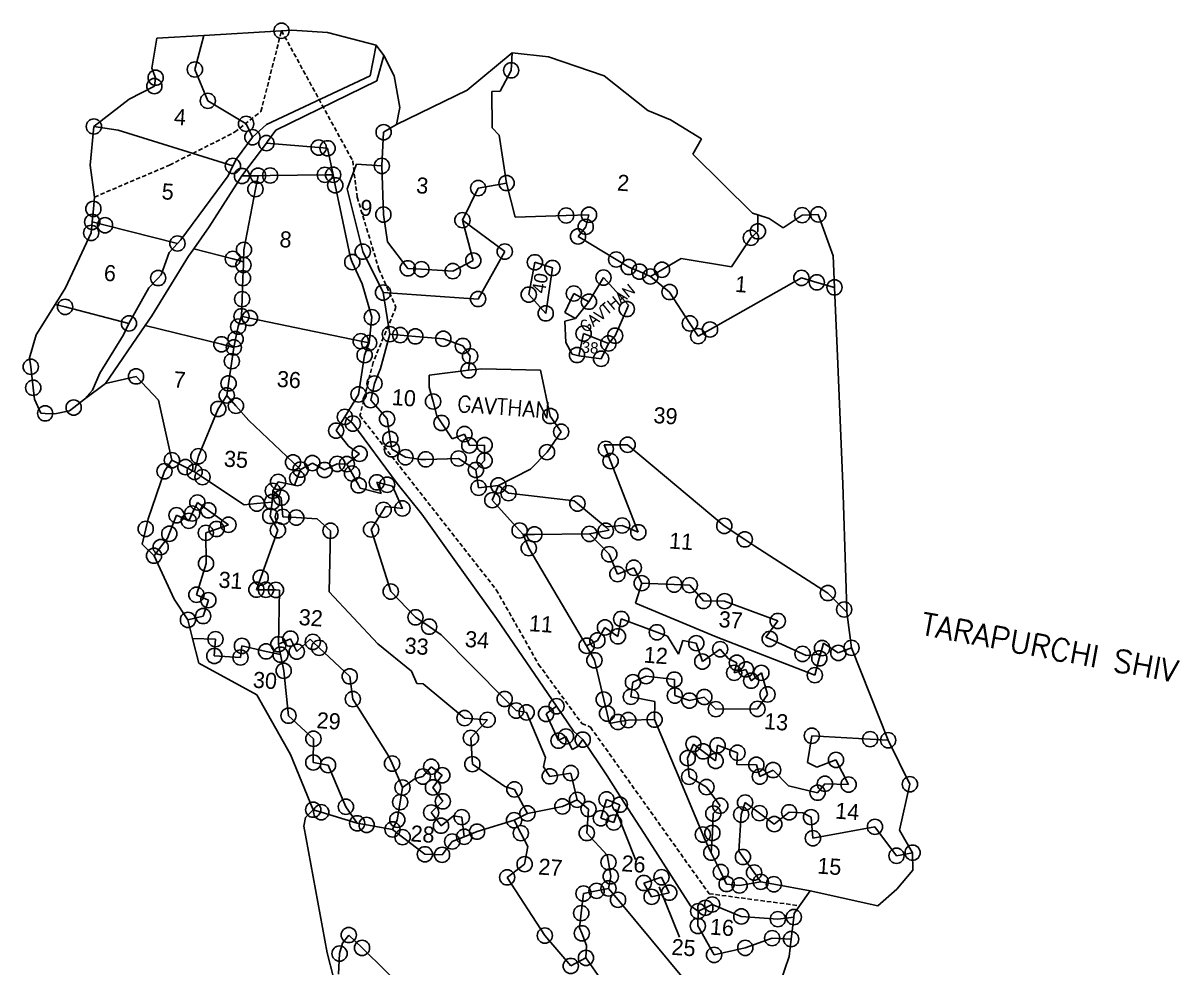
# Model space of a CAD drawing. Header units: metres. Extents: x 257128 to 258466, y 2195269 to 2196953.
# Drawn here: x 257128 to 258466, y 2195859 to 2196953 of the extents above; entities that cross this region are included whole.
import ezdxf

# ---------------------------------------------------------------- set-up
doc = ezdxf.new("R2010")
doc.units = ezdxf.units.M
doc.linetypes.add('DASHED', pattern=[0.75, 0.5, -0.25])
for name, color, linetype in [('LINE_FOOTPATH', 1, 'DASHED'), ('OFF', 1, 'Continuous'), ('POLY_PARCEL', 6, 'Continuous'), ('POLY_ROAD', 30, 'Continuous'), ('SYM_STONE', 1, 'Continuous'), ('TEXT_MAPIN', 7, 'Continuous'), ('TEXT_MAPOUT', 7, 'Continuous'), ('TEXT_PARCEL', 7, 'Continuous'), ('V_BOUND_LINE', 7, 'Continuous')]:
    doc.layers.add(name, color=color, linetype=linetype)
doc.styles.get("Standard").update_dxf_attribs({"font": 'simplex.shx'})
doc.styles.add('TEXT_MAP', font='', dxfattribs={"height": 1.8})
doc.styles.get('TEXT_MAP').set_extended_font_data('Kruti Dev 050')
doc.dimstyles.get("Standard").update_dxf_attribs({"dimtxt": 0.18, "dimasz": 0.18, "dimexe": 0.18, "dimexo": 0.0625, "dimgap": 0.09, "dimtad": 0, "dimtih": 1, "dimtoh": 1, "dimdec": 4, "dimzin": 0, "dimdsep": 46, "dimtxsty": 'Standard', "dimcen": 0.09, "dimadec": 0, "dimazin": 0, "dimtfac": 1, "dimtdec": 4, "dimtofl": 0, "dimtmove": 0, "dimatfit": 3, "dimfxl": 1, "dimtolj": 1, "dimtzin": 0, "dimarcsym": 0})

msp = doc.modelspace()

# ---------------------------------------------------------------- linework, layer by layer
at = {"layer": 'LINE_FOOTPATH', "ltscale": 10}
for p, q in [((257403.8, 2196850.3), (257427.6, 2196943.7)), ((257427.6, 2196943.7), (257510, 2196793.1)), ((257373.3, 2196826.2), (257403.8, 2196850.3)), ((257298.1, 2196788.3), (257373.3, 2196826.2)), ((257211.1, 2196751.3), (257298.1, 2196788.3)), ((257510, 2196793.1), (257515.2, 2196751)), ((257515.2, 2196751), (257540.3, 2196668)), ((257540.3, 2196668), (257560.1, 2196623.8)), ((257560.1, 2196623.8), (257533.6, 2196560)), ((257533.6, 2196560), (257518.4, 2196498.4)), ((257518.4, 2196498.4), (257676.2, 2196296.9)), ((257676.2, 2196296.9), (257725.2, 2196210.5)), ((257725.2, 2196210.5), (257775.1, 2196142.3)), ((257775.1, 2196142.3), (257785.2, 2196137.9)), ((257785.2, 2196137.9), (257922.5, 2195945.2)), ((257922.5, 2195945.2), (258027.3, 2195931.3))]:
    msp.add_line(p, q, dxfattribs=at)
at = {"layer": 'OFF'}
for p, q in [((257545.1, 2196640.8), (257553, 2196592.6)), ((257416.6, 2196398.4), (257417.5, 2196411.4))]:
    msp.add_line(p, q, dxfattribs=at)
at = {"layer": 'POLY_PARCEL'}
for p, q in [((257337.7, 2196938.4), (257327.3, 2196898.9)), ((257693.4, 2196897.9), (257694.5, 2196918)), ((257327.3, 2196898.9), (257342.3, 2196862.6)), ((257680.5, 2196873.8), (257693.4, 2196897.9)), ((257342.3, 2196862.6), (257386.6, 2196836)), ((257670.9, 2196873.3), (257680.5, 2196873.8)), ((257671.3, 2196831.2), (257670.9, 2196873.3)), ((257386.6, 2196836), (257393.9, 2196820.5)), ((257560.7, 2196835.3), (257545.8, 2196826.3)), ((257210.4, 2196832.9), (257238.6, 2196828.7)), ((257238.6, 2196828.7), (257371.3, 2196787.3)), ((257545.8, 2196826.3), (257543.7, 2196787.3)), ((257679.6, 2196822.9), (257671.3, 2196831.2)), ((257688.1, 2196767.5), (257679.6, 2196822.9)), ((257410.1, 2196813.7), (257470.6, 2196808.5)), ((257470.6, 2196808.5), (257480.9, 2196807.7)), ((257480.9, 2196807.7), (257487.3, 2196777.1)), ((257503.7, 2196760.9), (257514.2, 2196789.4)), ((257514.2, 2196789.4), (257543.7, 2196787.3)), ((257543.7, 2196787.3), (257545.5, 2196731)), ((257381.8, 2196775.7), (257400.5, 2196776)), ((257400.5, 2196776), (257397.4, 2196760.5)), ((257400.5, 2196776), (257414.4, 2196776.2)), ((257414.4, 2196776.2), (257477.8, 2196777)), ((257477.8, 2196777), (257487.3, 2196777.1)), ((257487.3, 2196777.1), (257489.8, 2196764.9)), ((257655.2, 2196761.7), (257688.1, 2196767.5)), ((257688.1, 2196767.5), (257697.9, 2196728)), ((257397.4, 2196760.5), (257384.1, 2196690.2)), ((257489.8, 2196764.9), (257507.3, 2196681)), ((257521.6, 2196688.1), (257503.7, 2196760.9)), ((257637, 2196724.5), (257655.2, 2196761.7)), ((257545.5, 2196731), (257550.1, 2196699.3)), ((257697.9, 2196728), (257757, 2196729.9)), ((257757, 2196729.9), (257783.5, 2196730.8)), ((257783.5, 2196730.8), (257779.7, 2196716.8)), ((257979, 2196711.6), (257978.8, 2196730.7)), ((257223.3, 2196718.7), (257208.5, 2196722.5)), ((257307.1, 2196697.5), (257223.3, 2196718.7)), ((257649.6, 2196677.8), (257637, 2196724.5)), ((257637, 2196724.5), (257686, 2196688.2)), ((257779.7, 2196716.8), (257770.8, 2196705.7)), ((257770.8, 2196705.7), (257815, 2196679)), ((257948.6, 2196670.7), (257970.9, 2196704.2)), ((257970.9, 2196704.2), (257979, 2196711.6)), ((257326, 2196691.5), (257371.2, 2196679.7)), ((257384.1, 2196690.2), (257383.6, 2196676.4)), ((257384.1, 2196690.2), (257384.1, 2196690.2)), ((257545.1, 2196640.8), (257521.6, 2196688.1)), ((257550.1, 2196699.3), (257573.7, 2196668.8)), ((257686, 2196688.2), (257655.1, 2196633.3)), ((257371.2, 2196679.7), (257383.6, 2196676.4)), ((257383.6, 2196676.4), (257383.5, 2196672.7)), ((257507.3, 2196681), (257509.5, 2196676)), ((257509.5, 2196676), (257520.9, 2196650.7)), ((257625.8, 2196665.6), (257649.6, 2196677.8)), ((257713.8, 2196638.4), (257720.9, 2196675.8)), ((257720.9, 2196675.8), (257741.2, 2196669.2)), ((257815, 2196679), (257829.5, 2196670.3)), ((257868, 2196667.2), (257890, 2196680)), ((257890, 2196680), (257948.6, 2196670.7)), ((257383.5, 2196672.7), (257382.9, 2196657.4)), ((257573.7, 2196668.8), (257589.5, 2196667.8)), ((257589.5, 2196667.8), (257625.8, 2196665.6)), ((257741.2, 2196669.2), (257733.4, 2196616.7)), ((257829.5, 2196670.3), (257841.8, 2196665)), ((257841.8, 2196665), (257854.5, 2196659.4)), ((257854.5, 2196659.4), (257868, 2196667.2)), ((257382.9, 2196657.4), (257382, 2196633.1)), ((257520.9, 2196650.7), (257532.1, 2196612.2)), ((257800.3, 2196658.1), (257783.4, 2196630.2)), ((257829.1, 2196626.1), (257800.3, 2196658.1)), ((257854.5, 2196659.4), (257876.8, 2196641.4)), ((257923.6, 2196598), (258029.4, 2196657.7)), ((258029.4, 2196657.7), (258047.2, 2196652.6)), ((258047.2, 2196652.6), (258067.7, 2196646.8)), ((257655.1, 2196633.3), (257545.1, 2196640.8)), ((257733.4, 2196616.7), (257713.8, 2196638.4)), ((257755.4, 2196617.9), (257765.9, 2196639.7)), ((257765.9, 2196639.7), (257783.4, 2196630.2)), ((257876.8, 2196641.4), (257900.3, 2196605.1)), ((257177.1, 2196624.2), (257165.7, 2196627.1)), ((257251, 2196605.1), (257177.1, 2196624.2)), ((257382, 2196633.1), (257381.3, 2196613.3)), ((257767.7, 2196610.6), (257783.4, 2196630.2)), ((257783.4, 2196630.2), (257783.4, 2196630.2)), ((257813.8, 2196590.9), (257827.2, 2196621.7)), ((257827.2, 2196621.7), (257829.1, 2196626.1)), ((257381.3, 2196613.3), (257377.4, 2196601.4)), ((257381.3, 2196613.3), (257391, 2196611.3)), ((257391, 2196611.3), (257519.3, 2196584.5)), ((257532.1, 2196612.2), (257529, 2196582.5)), ((257767.7, 2196610.6), (257755.4, 2196617.9)), ((257767.7, 2196610.6), (257755.5, 2196607.5)), ((257755.5, 2196607.5), (257756.5, 2196583.1)), ((257358, 2196580.9), (257269.8, 2196602.6)), ((257377.4, 2196601.4), (257374.4, 2196586.9)), ((257777.2, 2196593.3), (257771.7, 2196567.7)), ((257806, 2196581.9), (257777.2, 2196593.3)), ((257777.2, 2196593.3), (257777.2, 2196593.3)), ((257900.3, 2196605.1), (257909.9, 2196590.3)), ((257909.9, 2196590.3), (257923.6, 2196598)), ((257372.4, 2196577.3), (257358, 2196580.9)), ((257374.4, 2196586.9), (257372.4, 2196577.3)), ((257519.3, 2196584.5), (257529, 2196582.5)), ((257529, 2196582.5), (257523.8, 2196568.4)), ((257542.2, 2196552.9), (257553, 2196592.6)), ((257553, 2196592.6), (257565, 2196591.6)), ((257565, 2196591.6), (257582.5, 2196590.1)), ((257582.5, 2196590.1), (257614.9, 2196587.3)), ((257614.9, 2196587.3), (257637.5, 2196579)), ((257756.5, 2196583.1), (257763.9, 2196569.4)), ((257797.5, 2196564.2), (257806, 2196581.9)), ((257806, 2196581.9), (257813.8, 2196590.9)), ((257806, 2196581.9), (257806, 2196581.9)), ((257806, 2196581.9), (257806, 2196581.9)), ((257806, 2196581.9), (257806, 2196581.9)), ((257370.1, 2196561.4), (257372.4, 2196577.3)), ((257523.8, 2196568.4), (257516.8, 2196522.9)), ((257637.5, 2196579), (257645.9, 2196567.2)), ((257645.9, 2196567.2), (257644, 2196550.8)), ((257763.9, 2196569.4), (257771.7, 2196567.7)), ((257771.7, 2196567.7), (257771.7, 2196567.7)), ((257771.7, 2196567.7), (257771.7, 2196567.7)), ((257771.7, 2196567.7), (257797.5, 2196564.2)), ((257366.3, 2196535.7), (257370.1, 2196561.4)), ((257797.5, 2196564.2), (257797.5, 2196564.2)), ((257535.2, 2196535.5), (257542.2, 2196552.9)), ((257644, 2196550.8), (257598.5, 2196545.1)), ((257598.5, 2196545.1), (257598.6, 2196531.5)), ((257659.5, 2196552.7), (257644, 2196550.8)), ((257727.5, 2196551), (257659.5, 2196552.7)), ((257738.7, 2196497.9), (257727.5, 2196551)), ((257364.2, 2196521.8), (257366.3, 2196535.7)), ((257530.8, 2196516.4), (257535.2, 2196535.5)), ((257598.6, 2196531.5), (257603, 2196514.7)), ((257354.4, 2196506.1), (257364.2, 2196521.8)), ((257364.2, 2196521.8), (257374.8, 2196509.8)), ((257516.8, 2196522.9), (257500.9, 2196496.9)), ((257549.8, 2196494.5), (257530.8, 2196516.4)), ((257603, 2196514.7), (257607.4, 2196498.1)), ((257331.4, 2196451.4), (257354.4, 2196506.1)), ((257354.4, 2196506.1), (257354.4, 2196506.1)), ((257374.8, 2196509.8), (257389.8, 2196492.8)), ((257389.8, 2196492.8), (257440.9, 2196444.3)), ((257500.9, 2196496.9), (257490.8, 2196481)), ((257510.1, 2196489.2), (257500.9, 2196496.9)), ((257561.4, 2196419.7), (257510.1, 2196489.2)), ((257553.5, 2196471.3), (257549.8, 2196494.5)), ((257607.4, 2196498.1), (257612.8, 2196489.9)), ((257612.8, 2196489.9), (257625.1, 2196471.5)), ((257751.3, 2196479.7), (257738.7, 2196497.9)), ((257490.8, 2196481), (257505.1, 2196463.1)), ((257625.1, 2196471.5), (257639.4, 2196477)), ((257639.4, 2196477), (257645, 2196463.9)), ((257734.9, 2196456.1), (257751.3, 2196479.7)), ((257505.1, 2196463.1), (257518, 2196454.3)), ((257555.3, 2196459.4), (257553.5, 2196471.3)), ((257571, 2196450.2), (257555.3, 2196459.4)), ((257645, 2196463.9), (257662.7, 2196464.3)), ((257662.7, 2196464.3), (257662.6, 2196446.3)), ((257801.2, 2196464.5), (257828.2, 2196464.7)), ((257803, 2196459.9), (257801.2, 2196464.5)), ((257808.5, 2196445.8), (257803, 2196459.9)), ((257828.2, 2196464.7), (257940.1, 2196370.8)), ((257316.3, 2196438.8), (257300.7, 2196446.8)), ((257327, 2196433.3), (257331.4, 2196451.4)), ((257518, 2196454.3), (257503.2, 2196442.3)), ((257589, 2196447.6), (257571, 2196450.2)), ((257594.5, 2196447.8), (257589, 2196447.6)), ((257632.5, 2196448.8), (257594.5, 2196447.8)), ((257652.6, 2196435.5), (257632.5, 2196448.8)), ((257662.6, 2196446.3), (257652.6, 2196435.5)), ((257715.7, 2196436.5), (257734.9, 2196456.1)), ((257734.9, 2196456.1), (257734.9, 2196456.1)), ((257327, 2196433.3), (257316.3, 2196438.8)), ((257336.1, 2196427.2), (257327, 2196433.3)), ((257440.9, 2196444.3), (257449.7, 2196436)), ((257449.7, 2196436), (257445.8, 2196426.1)), ((257449.7, 2196436), (257463.3, 2196443.5)), ((257463.3, 2196443.5), (257477.4, 2196435.5)), ((257477.4, 2196435.5), (257492.1, 2196442.5)), ((257492.1, 2196442.5), (257503.2, 2196442.3)), ((257503.2, 2196442.3), (257509.3, 2196431.4)), ((257652.6, 2196435.5), (257655.7, 2196414.8)), ((257678.6, 2196417.6), (257715.7, 2196436.5)), ((257840.6, 2196363.4), (257808.5, 2196445.8)), ((257384.4, 2196395.1), (257336.1, 2196427.2)), ((257423.6, 2196421.7), (257417.5, 2196411.4)), ((257442.6, 2196418), (257423.6, 2196421.7)), ((257445.8, 2196426.1), (257442.6, 2196418)), ((257445.8, 2196426.1), (257445.8, 2196426.1)), ((257509.3, 2196431.4), (257516.9, 2196417.7)), ((257543.1, 2196408.3), (257538, 2196421.2)), ((257538, 2196421.2), (257549.9, 2196418.4)), ((257590.1, 2196384.3), (257561.4, 2196419.7)), ((257417.5, 2196411.4), (257427.3, 2196403.4)), ((257516.9, 2196417.7), (257518.8, 2196414.3)), ((257518.8, 2196414.3), (257543.1, 2196408.3)), ((257549.9, 2196418.4), (257555.9, 2196416.9)), ((257555.9, 2196416.9), (257567.5, 2196391)), ((257655.7, 2196414.8), (257678.6, 2196417.6)), ((257678.6, 2196417.6), (257671.6, 2196400.6)), ((257690.3, 2196408.7), (257678.6, 2196417.6)), ((257766.3, 2196399.7), (257690.3, 2196408.7)), ((257324.2, 2196385.1), (257330.2, 2196397.9)), ((257330.2, 2196397.9), (257342.9, 2196388.8)), ((257399, 2196396.6), (257384.4, 2196395.1)), ((257416.6, 2196398.4), (257399, 2196396.6)), ((257414.6, 2196382.2), (257416.6, 2196398.4)), ((257427.3, 2196403.4), (257429.2, 2196381.3)), ((257548.1, 2196393.3), (257545.7, 2196389.4)), ((257567.5, 2196391), (257548.1, 2196393.3)), ((257671.6, 2196400.6), (257703.2, 2196365.5)), ((257770.1, 2196396.6), (257766.3, 2196399.7)), ((257802.5, 2196369.8), (257770.1, 2196396.6)), ((257297.7, 2196361.7), (257306.1, 2196383.1)), ((257306.1, 2196383.1), (257320.2, 2196376.7)), ((257320.2, 2196376.7), (257324.2, 2196385.1)), ((257342.9, 2196388.8), (257366.1, 2196372.1)), ((257423.4, 2196365.8), (257414.6, 2196382.2)), ((257429.2, 2196381.3), (257429.2, 2196381.3)), ((257429.2, 2196381.3), (257444.6, 2196380.4)), ((257444.6, 2196380.4), (257468.7, 2196379)), ((257545.7, 2196389.4), (257531.3, 2196366.6)), ((257627.5, 2196331.9), (257590.1, 2196384.3)), ((257352.4, 2196367.2), (257340, 2196362.8)), ((257366.1, 2196372.1), (257352.4, 2196367.2)), ((257403.5, 2196310.9), (257423.4, 2196365.8)), ((257468.7, 2196379), (257484.3, 2196365.2)), ((257531.3, 2196366.6), (257554, 2196294.8)), ((257802.5, 2196369.8), (257821.9, 2196371.3)), ((257802.5, 2196369.8), (257802.5, 2196369.8)), ((257807, 2196366), (257802.5, 2196369.8)), ((257802.9, 2196365.2), (257807, 2196366)), ((257821.9, 2196371.3), (257840.6, 2196363.4)), ((257940.1, 2196370.8), (257963.8, 2196355.2)), ((257287.7, 2196346.3), (257295.7, 2196356.6)), ((257295.7, 2196356.6), (257297.7, 2196361.7)), ((257340, 2196362.8), (257340.2, 2196327.2)), ((257484.3, 2196365.2), (257482.6, 2196294.6)), ((257484.3, 2196365.2), (257484.3, 2196365.2)), ((257703.2, 2196365.5), (257707.3, 2196360.9)), ((257707.3, 2196360.9), (257720.3, 2196361)), ((257713.8, 2196345.1), (257707.3, 2196360.9)), ((257720.3, 2196361), (257784, 2196361.5)), ((257784, 2196361.5), (257802.9, 2196365.2)), ((257784, 2196361.5), (257806.9, 2196338)), ((257963.8, 2196355.2), (257975.4, 2196347.5)), ((257280, 2196336.3), (257287.7, 2196346.3)), ((257780.8, 2196232.1), (257713.8, 2196345.1)), ((257975.4, 2196347.5), (258060, 2196293.1)), ((257340.2, 2196327.2), (257329.1, 2196291.1)), ((257676.3, 2196263.5), (257627.5, 2196331.9)), ((257806.9, 2196338), (257816.4, 2196315)), ((257816.4, 2196315), (257835.4, 2196322.4)), ((257835.4, 2196322.4), (257844.5, 2196304.5)), ((257398.5, 2196297), (257403.5, 2196310.9)), ((257844.5, 2196304.5), (257837.5, 2196281.5)), ((257882.1, 2196302.9), (257844.5, 2196304.5)), ((257900.2, 2196302.2), (257882.1, 2196302.9)), ((257915.9, 2196283.9), (257900.2, 2196302.2)), ((257329.1, 2196291.1), (257342.9, 2196284.9)), ((257409.5, 2196296.9), (257398.5, 2196297)), ((257421.1, 2196296.7), (257409.5, 2196296.9)), ((257425.4, 2196296.6), (257421.1, 2196296.7)), ((257424, 2196233.8), (257425.4, 2196296.6)), ((257482.6, 2196294.6), (257539.1, 2196234.2)), ((257554, 2196294.8), (257582.7, 2196265)), ((258060, 2196293.1), (258078.9, 2196274.1)), ((257342.9, 2196284.9), (257336.9, 2196266.5)), ((257837.5, 2196281.5), (257930.6, 2196242.5)), ((257940.5, 2196283.7), (257915.9, 2196283.9)), ((258002, 2196260.8), (257940.5, 2196283.7)), ((258078.9, 2196274.1), (258081.9, 2196271.1)), ((257336.9, 2196266.5), (257319.3, 2196262)), ((257582.7, 2196265), (257598.5, 2196254.2)), ((257745.9, 2196162.1), (257676.3, 2196263.5)), ((257820.8, 2196263.1), (257817, 2196243)), ((257862, 2196247.7), (257820.8, 2196263.1)), ((257988, 2196242.2), (258002, 2196260.8)), ((257598.5, 2196254.2), (257612.5, 2196244.7)), ((257802, 2196253.3), (257793.2, 2196238.3)), ((257817, 2196243), (257802, 2196253.3)), ((257874.4, 2196243.1), (257862, 2196247.7)), ((257324.6, 2196240.6), (257351.2, 2196239.7)), ((257351.2, 2196239.7), (257349.8, 2196220.3)), ((257437.9, 2196240.3), (257424, 2196233.8)), ((257424, 2196233.8), (257426.4, 2196221.8)), ((257445.2, 2196225.3), (257437.9, 2196240.3)), ((257460.7, 2196239.6), (257445.2, 2196225.3)), ((257463.8, 2196236.6), (257460.7, 2196239.6)), ((257471.2, 2196229.7), (257463.8, 2196236.6)), ((257539.1, 2196234.2), (257578.1, 2196202.6)), ((257612.5, 2196244.7), (257685.9, 2196170.5)), ((257793.2, 2196238.3), (257780.8, 2196232.1)), ((257780.8, 2196232.1), (257789.8, 2196215.3)), ((257887.1, 2196222.2), (257874.4, 2196243.1)), ((257892.1, 2196238.1), (257887.1, 2196222.2)), ((257907.7, 2196235.1), (257892.1, 2196238.1)), ((257914.7, 2196213.8), (257907.7, 2196235.1)), ((257930.6, 2196242.5), (258044.9, 2196198.1)), ((257992.7, 2196240), (257988, 2196242.2)), ((258030.7, 2196222.7), (257992.7, 2196240)), ((258053.3, 2196229.4), (258054.8, 2196235.1)), ((258054.8, 2196235.1), (258072.1, 2196223.8)), ((257349.8, 2196220.3), (257380.1, 2196218.5)), ((257380.1, 2196218.5), (257381.8, 2196231.9)), ((257381.8, 2196231.9), (257409.7, 2196225.6)), ((257409.7, 2196225.6), (257426.4, 2196221.8)), ((257426.4, 2196221.8), (257430.1, 2196203.2)), ((257506.5, 2196196.7), (257471.2, 2196229.7)), ((257935.3, 2196228.1), (257914.7, 2196213.8)), ((257944.6, 2196217.4), (257935.3, 2196228.1)), ((258034.9, 2196220.7), (258030.7, 2196222.7)), ((258049.5, 2196222.5), (258034.9, 2196220.7)), ((258051.5, 2196222.7), (258049.5, 2196222.5)), ((258050.1, 2196217.5), (258051.5, 2196222.7)), ((258051.5, 2196222.7), (258053.3, 2196229.4)), ((258072.1, 2196223.8), (258087.4, 2196229.7)), ((257789.8, 2196215.3), (257800.5, 2196169.9)), ((257954.6, 2196212.5), (257944.6, 2196217.4)), ((257951.5, 2196200.8), (257954.6, 2196212.5)), ((258044.9, 2196198.1), (258050.1, 2196217.5)), ((257430.1, 2196203.2), (257435.7, 2196151.2)), ((257510.1, 2196170.4), (257506.5, 2196196.7)), ((257578.1, 2196202.6), (257584.4, 2196188.4)), ((257834.4, 2196190), (257849.5, 2196197)), ((257849.5, 2196197), (257882.3, 2196192.9)), ((257882.3, 2196192.9), (257882.9, 2196174.5)), ((257965.2, 2196204.8), (257951.5, 2196200.8)), ((257971.2, 2196191.7), (257965.2, 2196204.8)), ((257983, 2196200.8), (257971.2, 2196191.7)), ((257990.1, 2196175.8), (257983, 2196200.8)), ((257584.4, 2196188.4), (257591.6, 2196187.9)), ((257591.6, 2196187.9), (257639.5, 2196148.4)), ((257832, 2196173), (257834.4, 2196190)), ((257971.2, 2196191.7), (257971.2, 2196191.7)), ((257551.6, 2196104.9), (257510.1, 2196170.4)), ((257685.9, 2196170.5), (257699.2, 2196157.1)), ((257800.5, 2196169.9), (257804.4, 2196153.6)), ((257859.7, 2196167.6), (257832, 2196173)), ((257859.4, 2196146.6), (257859.7, 2196167.6)), ((257882.9, 2196174.5), (257899.7, 2196168.6)), ((257899.7, 2196168.6), (257917, 2196172.8)), ((257917, 2196172.8), (257930.3, 2196158.7)), ((257978.5, 2196159), (257990.1, 2196175.8)), ((257699.2, 2196157.1), (257711.3, 2196155)), ((257711.3, 2196155), (257733.1, 2196102.8)), ((257745.9, 2196162.1), (257733.8, 2196153.2)), ((257733.8, 2196153.2), (257748.2, 2196122.3)), ((257765.6, 2196133.4), (257745.9, 2196162.1)), ((257804.4, 2196153.6), (257807.1, 2196142.1)), ((257930.3, 2196158.7), (257978.5, 2196159)), ((257435.7, 2196151.2), (257464.5, 2196124.5)), ((257639.5, 2196148.4), (257666.1, 2196146.4)), ((257666.1, 2196146.4), (257646.8, 2196125.5)), ((257807.1, 2196142.1), (257817, 2196143.9)), ((257817, 2196143.9), (257828.9, 2196146.1)), ((257828.9, 2196146.1), (257859.4, 2196146.6)), ((257886.6, 2196081.8), (257859.4, 2196146.6)), ((257646.8, 2196125.5), (257648.5, 2196095.1)), ((257748.2, 2196122.3), (257756.8, 2196127.1)), ((257756.8, 2196127.1), (257764.1, 2196111.9)), ((257776.2, 2196123.5), (257765.6, 2196133.4)), ((258036.6, 2196097.1), (258041.4, 2196128)), ((258041.4, 2196128), (258109, 2196124)), ((257464.5, 2196124.5), (257464.4, 2196097)), ((257764.1, 2196111.9), (257770.7, 2196115.6)), ((257770.7, 2196115.6), (257776.2, 2196123.5)), ((257804.4, 2196081.5), (257776.2, 2196123.5)), ((257897.7, 2196102.1), (257904.5, 2196118.4)), ((257904.5, 2196118.4), (257915.6, 2196109.9)), ((257930.1, 2196098.8), (257932.3, 2196116.9)), ((257932.3, 2196116.9), (257955.3, 2196108.3)), ((258109, 2196124), (258129.8, 2196122.8)), ((257555.6, 2196095.8), (257551.6, 2196104.9)), ((257733.1, 2196102.8), (257731, 2196092.2)), ((257899.4, 2196080.5), (257897.7, 2196102.1)), ((257915.6, 2196109.9), (257930.1, 2196098.8)), ((257955.3, 2196108.3), (257954.5, 2196094.8)), ((258069.4, 2196100), (258047.4, 2196091.6)), ((258084, 2196071.5), (258069.4, 2196100)), ((257464.4, 2196097), (257481.4, 2196094)), ((257481.4, 2196094), (257502.1, 2196045.8)), ((257567.6, 2196068), (257555.6, 2196095.8)), ((257591.2, 2196080.7), (257600.9, 2196092.1)), ((257600.9, 2196092.1), (257613.7, 2196082.3)), ((257648.5, 2196095.1), (257648.5, 2196095.1)), ((257648.5, 2196095.1), (257685.9, 2196069.4)), ((257731, 2196092.2), (257738.1, 2196081)), ((257738.1, 2196081), (257762.5, 2196084.8)), ((257762.5, 2196084.8), (257769.7, 2196053.8)), ((257954.5, 2196094.8), (257977.2, 2196094.4)), ((257977.2, 2196094.4), (257981.2, 2196080.7)), ((257981.2, 2196080.7), (257996.6, 2196088.3)), ((257996.6, 2196088.3), (258014.4, 2196070.1)), ((258047.4, 2196091.6), (258036.6, 2196097.1)), ((257567.6, 2196068), (257582.2, 2196078.6)), ((257582.2, 2196078.6), (257591.2, 2196080.7)), ((257613.7, 2196082.3), (257602.9, 2196068.2)), ((257823.9, 2196051.2), (257804.4, 2196081.5)), ((257915.3, 2196013.6), (257886.6, 2196081.8)), ((257919.5, 2196068.6), (257899.4, 2196080.5)), ((258048.1, 2196062.1), (258056.6, 2196072.4)), ((258056.6, 2196072.4), (258084, 2196071.5)), ((257564.9, 2196051.1), (257567.6, 2196068)), ((257602.9, 2196068.2), (257614.3, 2196052.1)), ((257685.9, 2196069.4), (257697.2, 2196065.9)), ((257697.2, 2196065.9), (257712.2, 2196038.1)), ((257935.4, 2196047), (257919.5, 2196068.6)), ((258014.4, 2196070.1), (258048.1, 2196062.1)), ((257502.1, 2196045.8), (257515.2, 2196026.7)), ((257561.6, 2196030.8), (257564.9, 2196051.1)), ((257614.3, 2196052.1), (257600.8, 2196039.1)), ((257712.2, 2196038.1), (257752.7, 2196046.2)), ((257752.7, 2196046.2), (257769.7, 2196053.8)), ((257769.7, 2196053.8), (257782.9, 2196043.2)), ((257803.8, 2196054.3), (257797.3, 2196032.5)), ((257819.2, 2196048.2), (257803.8, 2196054.3)), ((257812.3, 2196027.6), (257819.2, 2196048.2)), ((257847.4, 2196014.9), (257823.9, 2196051.2)), ((257927.4, 2196037.9), (257935.4, 2196047)), ((257964.2, 2196050.7), (257959.6, 2196036.8)), ((257980.9, 2196038.4), (257964.2, 2196050.7)), ((257473.6, 2196039.5), (257464.3, 2196042.4)), ((257515.2, 2196026.7), (257473.6, 2196039.5)), ((257600.8, 2196039.1), (257612.2, 2196023.9)), ((257612.2, 2196023.9), (257626.6, 2196035.4)), ((257626.6, 2196035.4), (257636.2, 2196033.8)), ((257636.2, 2196033.8), (257639.1, 2196011.1)), ((257712.2, 2196038.1), (257696.8, 2196030.2)), ((257782.9, 2196043.2), (257780.9, 2196015.4)), ((257797.3, 2196032.5), (257812.3, 2196027.6)), ((257926.3, 2196015.5), (257927.4, 2196037.9)), ((257959.6, 2196036.8), (257956.8, 2195994.6)), ((257998, 2196025.8), (257980.9, 2196038.4)), ((258015.2, 2196039.4), (257998, 2196025.8)), ((258031, 2196038.9), (258015.2, 2196039.4)), ((258040.5, 2196033.8), (258031, 2196038.9)), ((258042.7, 2196009.4), (258040.5, 2196033.8)), ((257515.2, 2196026.7), (257526.1, 2196024.8)), ((257526.1, 2196024.8), (257556.1, 2196019.6)), ((257556.1, 2196019.6), (257561.6, 2196030.8)), ((257567.7, 2196010.6), (257556.1, 2196019.6)), ((257696.8, 2196030.2), (257653.9, 2196017)), ((257704.6, 2196015.3), (257696.8, 2196030.2)), ((258114.5, 2196022.6), (258042.7, 2196009.4)), ((258139.4, 2195989.1), (258114.5, 2196022.6)), ((257593.6, 2195990.8), (257567.7, 2196010.6)), ((257625.2, 2196005.6), (257613.4, 2195990.2)), ((257639.1, 2196011.1), (257625.2, 2196005.6)), ((257653.9, 2196017), (257639.1, 2196011.1)), ((257712.7, 2195999.7), (257704.6, 2196015.3)), ((257780.9, 2196015.4), (257804.7, 2195990)), ((257900.8, 2195931.1), (257847.4, 2196014.9)), ((257916.9, 2196009.8), (257915.3, 2196013.6)), ((257925.1, 2195992.7), (257916.9, 2196009.8)), ((257925.1, 2195992.7), (257926.3, 2196015.5)), ((257709, 2195979.4), (257712.7, 2195999.7)), ((257936.1, 2195970.2), (257925.1, 2195992.7)), ((257956.8, 2195994.6), (257961.7, 2195987.7)), ((258158.1, 2195992.7), (258139.4, 2195989.1)), ((257613.4, 2195990.2), (257593.6, 2195990.8)), ((257688.8, 2195964.1), (257709, 2195979.4)), ((257804.7, 2195990), (257806.1, 2195981.6)), ((257806.1, 2195981.6), (257808.7, 2195965.3)), ((257961.7, 2195987.7), (257974.6, 2195969.7)), ((257808.7, 2195965.3), (257806.1, 2195951.3)), ((257867.4, 2195964.3), (257846.9, 2195957.6)), ((257876.4, 2195946.4), (257867.4, 2195964.3)), ((257942.8, 2195956.4), (257936.1, 2195970.2)), ((257974.6, 2195969.7), (257982.3, 2195959)), ((257732.4, 2195896.8), (257688.8, 2195964.1)), ((257792.3, 2195948.5), (257806.1, 2195951.3)), ((257806.1, 2195951.3), (257817.1, 2195938.1)), ((257846.9, 2195957.6), (257856, 2195941.6)), ((257957.8, 2195954.8), (257942.8, 2195956.4)), ((257982.3, 2195959), (257957.8, 2195954.8)), ((257982.3, 2195959), (257997.5, 2195956.2)), ((257997.5, 2195956.2), (258039.5, 2195948.5)), ((257774.5, 2195922.7), (257777.1, 2195945.4)), ((257777.1, 2195945.4), (257792.3, 2195948.5)), ((257817.1, 2195938.1), (257894.9, 2195844.7)), ((257856, 2195941.6), (257876.4, 2195946.4)), ((257909.9, 2195924.9), (257900.8, 2195931.1)), ((257909.9, 2195924.9), (257909.5, 2195907.9)), ((257918.2, 2195928.9), (257909.9, 2195924.9)), ((257926.1, 2195932.7), (257918.2, 2195928.9)), ((257959.8, 2195918.9), (257926.1, 2195932.7)), ((257772.6, 2195905.9), (257774.5, 2195922.7)), ((258002.1, 2195915.8), (257959.8, 2195918.9)), ((258020.5, 2195918.2), (258002.1, 2195915.8)), ((257498, 2195887.8), (257505.4, 2195897.4)), ((257505.4, 2195897.4), (257520.8, 2195882.5)), ((257775.2, 2195899.4), (257772.6, 2195905.9)), ((257780.8, 2195885.3), (257775.2, 2195899.4)), ((257909.5, 2195907.9), (257928.3, 2195874.4)), ((257494.8, 2195875.9), (257498, 2195887.8)), ((257762.4, 2195861.6), (257732.4, 2195896.8)), ((257780, 2195870.9), (257780.8, 2195885.3)), ((257964.4, 2195882.5), (257995.5, 2195893.8)), ((257995.5, 2195893.8), (258017.4, 2195892.7)), ((257493.7, 2195852.3), (257494.8, 2195875.9)), ((257520.8, 2195882.5), (257590.3, 2195814.4)), ((257780, 2195870.9), (257762.4, 2195861.6)), ((257812.9, 2195824.3), (257780, 2195870.9)), ((257928.3, 2195874.4), (257964.4, 2195882.5))]:
    msp.add_line(p, q, dxfattribs=at)
at = {"layer": 'POLY_ROAD'}
for p, q in [((257537.3, 2196927.2), (257530.1, 2196891.7)), ((257538, 2196885.8), (257546, 2196915.2)), ((257530.1, 2196891.7), (257410.3, 2196835.1)), ((257421.1, 2196828.5), (257538, 2196885.8)), ((257410.3, 2196835.1), (257393.9, 2196820.5)), ((257410.3, 2196835.1), (257410.3, 2196835.1)), ((257411.5, 2196815.6), (257421.1, 2196828.5)), ((257393.9, 2196820.5), (257375.3, 2196795.6)), ((257381.8, 2196775.7), (257410.1, 2196813.7)), ((257410.1, 2196813.7), (257411.5, 2196815.6)), ((257375.3, 2196795.6), (257371.3, 2196787.3)), ((257371.3, 2196787.3), (257365.7, 2196775.9)), ((257365.7, 2196775.9), (257311.1, 2196701.9)), ((257343.8, 2196716.9), (257381.8, 2196775.7)), ((257326, 2196691.5), (257343.8, 2196716.9)), ((257311.1, 2196701.9), (257307.1, 2196697.5)), ((257297.7, 2196687.1), (257288.1, 2196661.1)), ((257307.1, 2196697.5), (257297.7, 2196687.1)), ((257319.9, 2196682.9), (257326, 2196691.5)), ((257277.6, 2196614), (257319.9, 2196682.9)), ((257288.1, 2196661.1), (257284.8, 2196657.6)), ((257284.8, 2196657.6), (257274, 2196646.1)), ((257274, 2196646.1), (257251, 2196605.1)), ((257269.8, 2196602.6), (257277.6, 2196614)), ((257223.9, 2196535.6), (257269.8, 2196602.6)), ((257251, 2196605.1), (257244.6, 2196591.7)), ((257244.6, 2196591.7), (257217.2, 2196547.7)), ((257217.2, 2196547.7), (257208.8, 2196527.9)), ((257208.8, 2196527.9), (257199.6, 2196517.3))]:
    msp.add_line(p, q, dxfattribs=at)
at = {"layer": 'SYM_STONE'}
for centre in [(257427.6, 2196943.7), (257327.3, 2196898.9), (257693.4, 2196897.9), (257280.4, 2196879.7), (257281.9, 2196889.4), (257342.3, 2196862.6), (257210.4, 2196832.9), (257386.6, 2196836), (257545.8, 2196826.3), (257393.9, 2196820.5), (257410.1, 2196813.7), (257470.6, 2196808.5), (257480.9, 2196807.7), (257371.3, 2196787.3), (257543.7, 2196787.3), (257381.8, 2196775.7), (257400.5, 2196776), (257414.4, 2196776.2), (257477.8, 2196777), (257487.3, 2196777.1), (257397.4, 2196760.5), (257489.8, 2196764.9), (257655.2, 2196761.7), (257688.1, 2196767.5), (257209.8, 2196737.6), (257208.5, 2196722.5), (257223.3, 2196718.7), (257545.5, 2196731), (257637, 2196724.5), (257757, 2196729.9), (257783.5, 2196730.8), (258030.3, 2196730.3), (258048.9, 2196731.2), (257207.3, 2196709.8), (257770.8, 2196705.7), (257779.7, 2196716.8), (257979, 2196711.6), (257307.1, 2196697.5), (257970.9, 2196704.2), (257371.2, 2196679.7), (257384.1, 2196690.2), (257521.6, 2196688.1), (257686, 2196688.2), (257815, 2196679), (257383.5, 2196672.7), (257509.5, 2196676), (257573.7, 2196668.8), (257589.5, 2196667.8), (257625.8, 2196665.6), (257649.6, 2196677.8), (257720.9, 2196675.8), (257741.2, 2196669.2), (257829.5, 2196670.3), (257841.8, 2196665), (257868, 2196667.2), (257284.8, 2196657.6), (257382.9, 2196657.4), (257800.3, 2196658.1), (257854.5, 2196659.4), (258029.4, 2196657.7), (258047.2, 2196652.6), (257545.1, 2196640.8), (257713.8, 2196638.4), (257765.9, 2196639.7), (257876.8, 2196641.4), (258067.7, 2196646.8), (257382, 2196633.1), (257655.1, 2196633.3), (257783.4, 2196630.2), (257177.1, 2196624.2), (257381.3, 2196613.3), (257391, 2196611.3), (257532.1, 2196612.2), (257733.4, 2196616.7), (257827.2, 2196621.7), (257251, 2196605.1), (257377.4, 2196601.4), (257900.3, 2196605.1), (257923.6, 2196598), (257374.4, 2196586.9), (257519.3, 2196584.5), (257553, 2196592.6), (257565, 2196591.6), (257582.5, 2196590.1), (257614.9, 2196587.3), (257777.2, 2196593.3), (257813.8, 2196590.9), (257909.9, 2196590.3), (257358, 2196580.9), (257372.4, 2196577.3), (257529, 2196582.5), (257637.5, 2196579), (257806, 2196581.9), (257370.1, 2196561.4), (257523.8, 2196568.4), (257645.9, 2196567.2), (257769.6, 2196568.5), (257797.5, 2196564.2), (257137.3, 2196554.9), (257644, 2196550.8), (257259.2, 2196543.8), (257366.3, 2196535.7), (257535.2, 2196535.5), (257140.2, 2196530.6), (257364.2, 2196521.8), (257516.8, 2196522.9), (257187, 2196507.7), (257354.4, 2196506.1), (257374.8, 2196509.8), (257530.8, 2196516.4), (257603, 2196514.7), (257154, 2196501), (257500.9, 2196496.9), (257549.8, 2196494.5), (257738.7, 2196497.9), (257490.8, 2196481), (257510.1, 2196489.2), (257612.8, 2196489.9), (257751.3, 2196479.7), (257553.5, 2196471.3), (257639.4, 2196477), (257645, 2196463.9), (257662.7, 2196464.3), (257828.2, 2196464.7), (257331.4, 2196451.4), (257518, 2196454.3), (257555.3, 2196459.4), (257734.9, 2196456.1), (257803, 2196459.9), (257300.7, 2196446.8), (257316.3, 2196438.8), (257440.9, 2196444.3), (257463.3, 2196443.5), (257492.1, 2196442.5), (257503.2, 2196442.3), (257571, 2196450.2), (257594.5, 2196447.8), (257632.5, 2196448.8), (257662.6, 2196446.3), (257808.5, 2196445.8), (257292.1, 2196434), (257327, 2196433.3), (257336.1, 2196427.2), (257445.8, 2196426.1), (257449.7, 2196436), (257477.4, 2196435.5), (257509.3, 2196431.4), (257652.6, 2196435.5), (257417.5, 2196411.4), (257423.6, 2196421.7), (257516.9, 2196417.7), (257538, 2196421.2), (257549.9, 2196418.4), (257655.7, 2196414.8), (257678.6, 2196417.6), (257330.2, 2196397.9), (257416.6, 2196398.4), (257427.3, 2196403.4), (257671.6, 2196400.6), (257690.3, 2196408.7), (257324.2, 2196385.1), (257342.9, 2196388.8), (257399, 2196396.6), (257545.7, 2196389.4), (257567.5, 2196391), (257770.1, 2196396.6), (257306.1, 2196383.1), (257320.2, 2196376.7), (257366.1, 2196372.1), (257414.6, 2196382.2), (257429.2, 2196381.3), (257444.6, 2196380.4), (257821.9, 2196371.3), (257940.1, 2196370.8), (257270.4, 2196367.3), (257297.7, 2196361.7), (257340, 2196362.8), (257352.4, 2196367.2), (257423.4, 2196365.8), (257484.3, 2196365.2), (257531.3, 2196366.6), (257703.2, 2196365.5), (257720.3, 2196361), (257784, 2196361.5), (257802.9, 2196365.2), (257840.6, 2196363.4), (257287.7, 2196346.3), (257713.8, 2196345.1), (257963.8, 2196355.2), (257280, 2196336.3), (257806.9, 2196338), (257340.2, 2196327.2), (257835.4, 2196322.4), (257403.5, 2196310.9), (257816.4, 2196315), (257844.5, 2196304.5), (257329.1, 2196291.1), (257398.5, 2196297), (257409.5, 2196296.9), (257421.1, 2196296.7), (257554, 2196294.8), (257882.1, 2196302.9), (257900.2, 2196302.2), (258060, 2196293.1), (257342.9, 2196284.9), (257915.9, 2196283.9), (257940.5, 2196283.7), (257336.9, 2196266.5), (257582.7, 2196265), (258078.9, 2196274.1), (257319.3, 2196262), (257598.5, 2196254.2), (257802, 2196253.3), (257820.8, 2196263.1), (258002, 2196260.8), (257351.2, 2196239.7), (257437.9, 2196240.3), (257463.8, 2196236.6), (257793.2, 2196238.3), (257817, 2196243), (257862, 2196247.7), (257992.7, 2196240), (257381.8, 2196231.9), (257409.7, 2196225.6), (257424, 2196233.8), (257445.2, 2196225.3), (257471.2, 2196229.7), (257780.8, 2196232.1), (257907.7, 2196235.1), (257935.3, 2196228.1), (258053.3, 2196229.4), (258072.1, 2196223.8), (258087.4, 2196229.7), (257349.8, 2196220.3), (257380.1, 2196218.5), (257426.4, 2196221.8), (257789.8, 2196215.3), (257914.7, 2196213.8), (257954.6, 2196212.5), (258030.7, 2196222.7), (258050.1, 2196217.5), (257430.1, 2196203.2), (257506.5, 2196196.7), (257849.5, 2196197), (257951.5, 2196200.8), (257965.2, 2196204.8), (257983, 2196200.8), (258044.9, 2196198.1), (257834.4, 2196190), (257882.3, 2196192.9), (257971.2, 2196191.7), (257510.1, 2196170.4), (257685.9, 2196170.5), (257800.5, 2196169.9), (257832, 2196173), (257882.9, 2196174.5), (257917, 2196172.8), (257990.1, 2196175.8), (257699.2, 2196157.1), (257745.9, 2196162.1), (257899.7, 2196168.6), (257930.3, 2196158.7), (257978.5, 2196159), (257435.7, 2196151.2), (257639.5, 2196148.4), (257666.1, 2196146.4), (257711.3, 2196155), (257733.8, 2196153.2), (257804.4, 2196153.6), (257817, 2196143.9), (257828.9, 2196146.1), (257859.4, 2196146.6), (257464.5, 2196124.5), (257646.8, 2196125.5), (257748.2, 2196122.3), (257756.8, 2196127.1), (257776.2, 2196123.5), (257904.5, 2196118.4), (257932.3, 2196116.9), (258041.4, 2196128), (258109, 2196124), (258129.8, 2196122.8), (257915.6, 2196109.9), (257955.3, 2196108.3), (257464.4, 2196097), (257481.4, 2196094), (257555.6, 2196095.8), (257600.9, 2196092.1), (257648.5, 2196095.1), (257897.7, 2196102.1), (257930.1, 2196098.8), (257977.2, 2196094.4), (258069.4, 2196100), (257591.2, 2196080.7), (257613.7, 2196082.3), (257738.1, 2196081), (257762.5, 2196084.8), (257899.4, 2196080.5), (257981.2, 2196080.7), (257996.6, 2196088.3), (257567.6, 2196068), (257602.9, 2196068.2), (257697.2, 2196065.9), (257919.5, 2196068.6), (258056.6, 2196072.4), (258084, 2196071.5), (258155, 2196071.9), (257564.9, 2196051.1), (257614.3, 2196052.1), (257769.7, 2196053.8), (257803.8, 2196054.3), (257964.2, 2196050.7), (258048.1, 2196062.1), (257464.3, 2196042.4), (257473.6, 2196039.5), (257502.1, 2196045.8), (257600.8, 2196039.1), (257712.2, 2196038.1), (257752.7, 2196046.2), (257782.9, 2196043.2), (257819.2, 2196048.2), (257927.4, 2196037.9), (257935.4, 2196047), (257959.6, 2196036.8), (257980.9, 2196038.4), (258015.2, 2196039.4), (257515.2, 2196026.7), (257526.1, 2196024.8), (257561.6, 2196030.8), (257612.2, 2196023.9), (257636.2, 2196033.8), (257696.8, 2196030.2), (257797.3, 2196032.5), (257812.3, 2196027.6), (257998, 2196025.8), (258040.5, 2196033.8), (258114.5, 2196022.6), (257556.1, 2196019.6), (257567.7, 2196010.6), (257639.1, 2196011.1), (257653.9, 2196017), (257704.6, 2196015.3), (257780.9, 2196015.4), (257915.3, 2196013.6), (257926.3, 2196015.5), (258042.7, 2196009.4), (257625.2, 2196005.6), (257593.6, 2195990.8), (257613.4, 2195990.2), (257925.1, 2195992.7), (257961.7, 2195987.7), (258139.4, 2195989.1), (258158.1, 2195992.7), (257709, 2195979.4), (257806.1, 2195981.6), (257936.1, 2195970.2), (257974.6, 2195969.7), (257688.8, 2195964.1), (257808.7, 2195965.3), (257846.9, 2195957.6), (257867.4, 2195964.3), (257942.8, 2195956.4), (257982.3, 2195959), (257997.5, 2195956.2), (257777.1, 2195945.4), (257792.3, 2195948.5), (257806.1, 2195951.3), (257876.4, 2195946.4), (257957.8, 2195954.8), (257817.1, 2195938.1), (257856, 2195941.6), (257918.2, 2195928.9), (257926.1, 2195932.7), (257774.5, 2195922.7), (257909.9, 2195924.9), (257959.8, 2195918.9), (258002.1, 2195915.8), (258020.5, 2195918.2), (257909.5, 2195907.9), (257505.4, 2195897.4), (257732.4, 2195896.8), (257775.2, 2195899.4), (257995.5, 2195893.8), (258017.4, 2195892.7), (257494.8, 2195875.9), (257520.8, 2195882.5), (257964.4, 2195882.5), (257780, 2195870.9), (257928.3, 2195874.4), (257762.4, 2195861.6)]:
    msp.add_circle(centre, 8.81, dxfattribs=at)
at = {"layer": 'V_BOUND_LINE'}
for p, q in [((257337.7, 2196938.4), (257427.6, 2196943.7)), ((257427.6, 2196943.7), (257439.5, 2196944.4)), ((257439.5, 2196944.4), (257480.9, 2196941.6)), ((257480.9, 2196941.6), (257537.3, 2196927.2)), ((257277.3, 2196900.5), (257283.2, 2196935.1)), ((257283.2, 2196935.1), (257337.7, 2196938.4)), ((257537.3, 2196927.2), (257546, 2196915.2)), ((257546, 2196915.2), (257557.8, 2196891.7)), ((257642.5, 2196874.8), (257694.5, 2196918)), ((257694.5, 2196918), (257736.6, 2196913.6)), ((257736.6, 2196913.6), (257801.2, 2196891.6)), ((257281.9, 2196889.4), (257277.3, 2196900.5)), ((257280.4, 2196879.7), (257281.9, 2196889.4)), ((257557.8, 2196891.7), (257564.4, 2196855)), ((257801.2, 2196891.6), (257851.5, 2196851.3)), ((257251.2, 2196864.5), (257280.4, 2196879.7)), ((257560.7, 2196835.3), (257642.5, 2196874.8)), ((257210.4, 2196832.9), (257251.2, 2196864.5)), ((257564.4, 2196855), (257560.7, 2196835.3)), ((257851.5, 2196851.3), (257878, 2196840.5)), ((257878, 2196840.5), (257913.8, 2196818.7)), ((257206, 2196788), (257210.4, 2196832.9)), ((257913.8, 2196818.7), (257903.7, 2196800.8)), ((257903.7, 2196800.8), (257972.7, 2196732.7)), ((257211.1, 2196751.3), (257206, 2196788)), ((257209.8, 2196737.6), (257211.1, 2196751.3)), ((257208.5, 2196722.5), (257209.8, 2196737.6)), ((257972.7, 2196732.7), (257978.8, 2196730.7)), ((257978.8, 2196730.7), (257991.9, 2196726.5)), ((258008.1, 2196715.7), (258030.3, 2196730.3)), ((258030.3, 2196730.3), (258048.9, 2196731.2)), ((258048.9, 2196731.2), (258066.2, 2196683.1)), ((257207.3, 2196709.8), (257208.5, 2196722.5)), ((257991.9, 2196726.5), (258008.1, 2196715.7)), ((257177.7, 2196646.3), (257207.3, 2196709.8)), ((258066.2, 2196683.1), (258067.7, 2196646.8)), ((258067.7, 2196646.8), (258071.4, 2196558.4)), ((257165.7, 2196627.1), (257177.7, 2196646.3)), ((257143.7, 2196591.9), (257165.7, 2196627.1)), ((257136, 2196565.3), (257143.7, 2196591.9)), ((257137.3, 2196554.9), (257136, 2196565.3)), ((257140.2, 2196530.6), (257137.3, 2196554.9)), ((258071.4, 2196558.4), (258077.2, 2196419.1)), ((257259.2, 2196543.8), (257223.9, 2196535.6)), ((257285.1, 2196516.3), (257259.2, 2196543.8)), ((257141.8, 2196517.6), (257140.2, 2196530.6)), ((257223.9, 2196535.6), (257199.6, 2196517.3)), ((257149.1, 2196501.3), (257141.8, 2196517.6)), ((257199.6, 2196517.3), (257187, 2196507.7)), ((257300.7, 2196446.8), (257285.1, 2196516.3)), ((257154, 2196501), (257149.1, 2196501.3)), ((257165.1, 2196500.3), (257154, 2196501)), ((257182, 2196503.9), (257165.1, 2196500.3)), ((257187, 2196507.7), (257182, 2196503.9)), ((257292.1, 2196434), (257300.7, 2196446.8)), ((257273.3, 2196379.1), (257292.1, 2196434)), ((258077.2, 2196419.1), (258081.8, 2196274.2)), ((257270.4, 2196367.3), (257273.3, 2196379.1)), ((257266.2, 2196349.5), (257270.4, 2196367.3)), ((257280, 2196336.3), (257266.2, 2196349.5)), ((257303.2, 2196286), (257280, 2196336.3)), ((257319.3, 2196262), (257303.2, 2196286)), ((258081.8, 2196274.2), (258081.9, 2196271.1)), ((257324.6, 2196240.6), (257319.3, 2196262)), ((258081.9, 2196271.1), (258087.4, 2196229.7)), ((257331.7, 2196211.9), (257324.6, 2196240.6)), ((258087.4, 2196229.7), (258129.8, 2196122.8)), ((257399, 2196175.5), (257331.7, 2196211.9)), ((257438, 2196106.3), (257399, 2196175.5)), ((258129.8, 2196122.8), (258155, 2196071.9)), ((257464.3, 2196042.4), (257438, 2196106.3)), ((258155, 2196071.9), (258143.1, 2196018.6)), ((257453.5, 2196023.2), (257455.4, 2196033.3)), ((257455.4, 2196033.3), (257464.3, 2196042.4)), ((257480.3, 2195876.7), (257453.5, 2196023.2)), ((258143.1, 2196018.6), (258158.1, 2195992.7)), ((258158.1, 2195992.7), (258158.2, 2195972.3)), ((258158.2, 2195972.3), (258139.7, 2195950.3)), ((258039.5, 2195948.5), (258027.3, 2195931.3)), ((258117.9, 2195931.1), (258039.5, 2195948.5)), ((258139.7, 2195950.3), (258117.9, 2195931.1)), ((258027.3, 2195931.3), (258021, 2195922.3)), ((258020.5, 2195918.2), (258017.4, 2195892.7)), ((258021, 2195922.3), (258020.5, 2195918.2)), ((258017.4, 2195892.7), (258015.1, 2195872.6)), ((257487.7, 2195848.4), (257480.3, 2195876.7)), ((258015.1, 2195872.6), (258000.2, 2195828.6))]:
    msp.add_line(p, q, dxfattribs=at)

# ---------------------------------------------------------------- texts
at = {"layer": 'TEXT_MAPIN'}
for height, rotation, p in [(13.05, 39.2933, (257779.5, 2196593.9)), (18.64, 355.8761, (257630.3, 2196503))]:
    msp.add_text('GAVTHAN', height=height, rotation=rotation, dxfattribs=at).set_placement(p)
at = {"layer": 'TEXT_MAPOUT'}
msp.add_text('TARAPURCHI SHIV', height=25.885, rotation=349.363, dxfattribs=at).set_placement((258166.1, 2196245.1))
at = {"layer": 'TEXT_PARCEL', "style": 'TEXT_MAP'}
for s, height, rotation, p in [('4', 18.6, 355.8761, (257302.6, 2196835.1)), ('5', 18.6, 355.8761, (257288.4, 2196748.8)), ('3', 18.6, 355.8761, (257583.1, 2196755.8)), ('2', 18.6, 355.8761, (257815.6, 2196758.9)), ('9', 18.6, 355.8761, (257518.2, 2196729.9)), ('8', 18.6, 355.8761, (257424.8, 2196693.5)), ('6', 18.6, 355.8761, (257221.5, 2196654.5)), ('40', 15.53, 80.4292, (257732.5, 2196639)), ('1', 18.6, 355.8761, (257952, 2196641.6)), ('38', 13.05, 355.8761, (257774.6, 2196571.3)), ('7', 18.6, 355.8761, (257302.1, 2196531.2)), ('36', 18.64, 355.8761, (257421.7, 2196531.8)), ('10', 18.64, 355.8761, (257554.8, 2196510.7)), ('39', 18.64, 355.8761, (257857.6, 2196489.9)), ('35', 18.64, 355.8761, (257360.5, 2196439.5)), ('11', 18.64, 355.8761, (257875.7, 2196344.7)), ('31', 18.64, 355.8761, (257354.2, 2196299.5)), ('32', 18.64, 355.8761, (257447, 2196256.2)), ('37', 18.64, 355.8761, (257933.1, 2196253.8)), ('11', 18.64, 355.8761, (257713.5, 2196249.1)), ('34', 18.64, 355.8761, (257639.5, 2196230.8)), ('33', 18.64, 355.8761, (257569.5, 2196223.3)), ('12', 18.64, 355.8761, (257846.4, 2196212.7)), ('30', 18.64, 355.8761, (257394, 2196183.7)), ('29', 18.64, 355.8761, (257467.7, 2196136.9)), ('13', 18.64, 355.8761, (257985.7, 2196135.8)), ('14', 18.64, 355.8761, (258068, 2196032.2)), ('28', 18.64, 355.8761, (257576.4, 2196005.9)), ('27', 18.64, 355.8761, (257724.4, 2195967.5)), ('26', 18.64, 355.8761, (257820.6, 2195971.3)), ('15', 18.64, 355.8761, (258047.3, 2195968.6)), ('16', 18.64, 355.8761, (257923, 2195898)), ('25', 18.64, 355.8761, (257878.5, 2195874.6))]:
    msp.add_text(s, height=height, rotation=rotation, dxfattribs=at).set_placement(p)

# ---------------------------------------------------------------- leaders
for points in [[(257837.5, 2195984.8), (257814.1, 2196042.9)], [(257888.1, 2195894.9), (257864.7, 2195953)]]:
    msp.add_leader(points, dimstyle='Standard', override={"dimtxt": 2.5, "dimasz": 2.5, "dimexe": 1.25, "dimexo": 0.625, "dimgap": 0.625, "dimtad": 1, "dimtih": 0, "dimtoh": 0, "dimzin": 8, "dimcen": 2.5, "dimtofl": 1})

doc.saveas('drawing.dxf')
